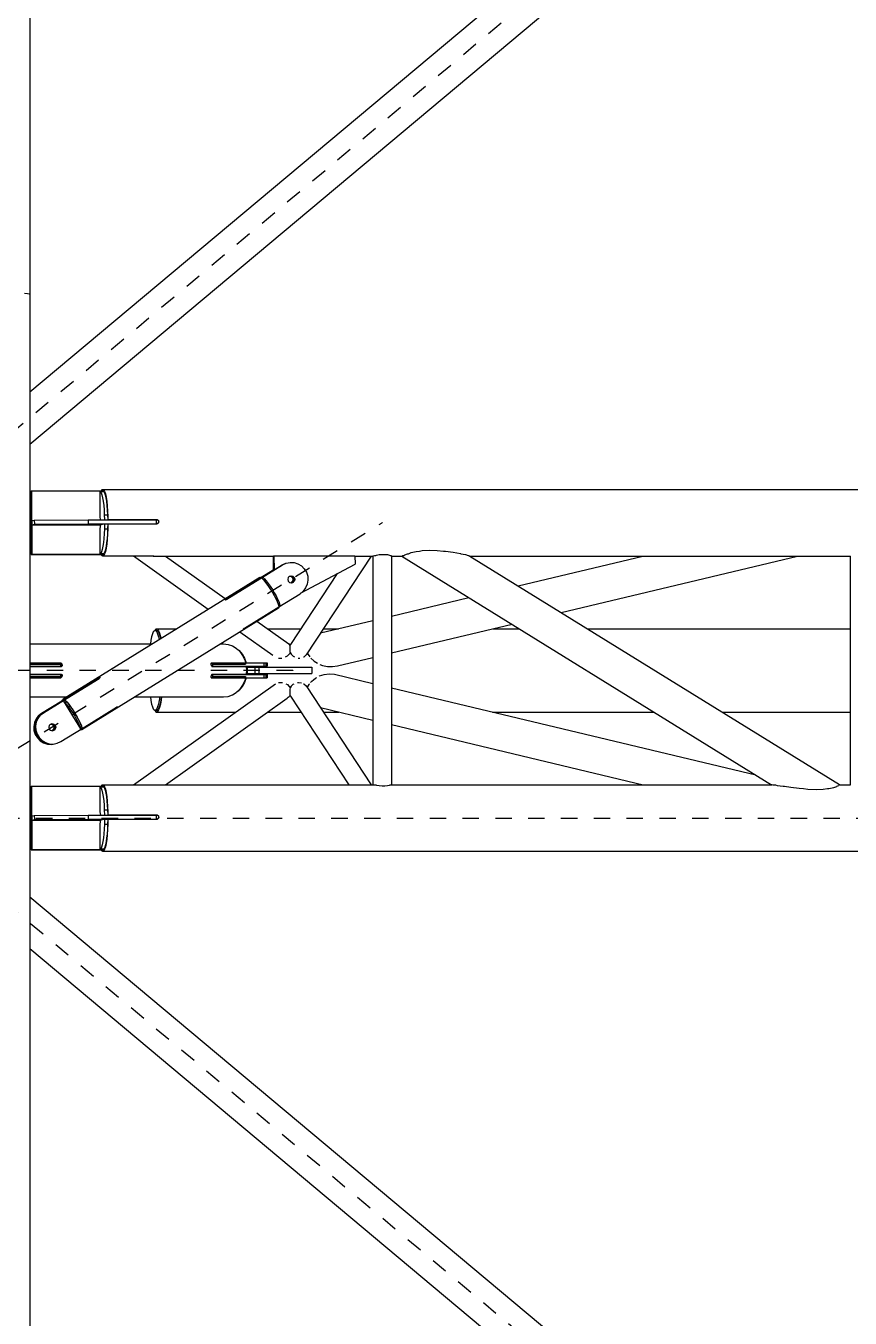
# Model space of a CAD drawing. Header units: millimetres. Extents: x 149919 to 150445, y 136651 to 136866.
# Drawn here: x 150376.85 to 150381.88, y 136771.03 to 136778.9 of the extents above; entities that cross this region are included whole.
import ezdxf

# ---------------------------------------------------------------- set-up
doc = ezdxf.new("R2010")
doc.units = ezdxf.units.MM
doc.header["$LTSCALE"] = 0.25
doc.linetypes.add('CENTER', pattern=[50.8, 31.75, -6.35, 6.35, -6.35])
doc.linetypes.add('XKITLINE00', pattern=[0])

# ---------------------------------------------------------------- blocks, each defined once
blk = doc.blocks.new('çatıı')
at = {"color": 8, "linetype": 'XKITLINE00'}
for p, q in [((23506.2, 14354.32), (23506.2, 12689.51)), ((23506.2, 12629.97), (25130.41, 13989.99)), ((23506.2, 12598.19), (25161.6, 13984.33)), ((23502.91, 12690.18), (23504.73, 12689.96)), ((23504.73, 12689.96), (23505.83, 12689.74)), ((23504.73, 12689.96), (23505.83, 12689.74)), ((23505.83, 12689.74), (23506.2, 12689.51)), ((23505.83, 12689.74), (23506.2, 12689.51)), ((23506.2, 12689.51), (23506.2, 11020.27)), ((23506.95, 12569.53), (23507.34, 12569.6)), ((23506.95, 12569.53), (23507.13, 12530.95)), ((23507.34, 12569.6), (23507.52, 12531.02)), ((23507.34, 12569.6), (23548.83, 12569.6)), ((23548.83, 12569.66), (23550.8, 12569.66)), ((23548.83, 12569.66), (23548.9, 12554.06)), ((23548.83, 12569.66), (23549.31, 12569.31)), ((23549.31, 12569.31), (23551.28, 12569.31)), ((23549.31, 12569.31), (23549.77, 12568.46)), ((23549.77, 12568.46), (23550.21, 12567.16)), ((23550.15, 12570.27), (23549.79, 12569.66)), ((23550.15, 12570.27), (23550.39, 12570.4)), ((23550.21, 12567.16), (23550.62, 12565.41)), ((23550.39, 12570.4), (23550.4, 12569.66)), ((23550.39, 12570.4), (23550.81, 12570.4)), ((23550.62, 12565.41), (23550.97, 12563.29)), ((23550.8, 12569.66), (23551.28, 12569.31)), ((23550.81, 12570.51), (23580.45, 12570.51)), ((23550.81, 12570.51), (23551.25, 12570.27)), ((23550.81, 12570.51), (23550.82, 12569.65)), ((23550.97, 12563.29), (23551.26, 12560.82)), ((23551.25, 12570.27), (23551.78, 12569.35)), ((23551.28, 12569.31), (23551.75, 12568.46)), ((23551.75, 12568.46), (23552.19, 12567.16)), ((23551.78, 12569.35), (23552.28, 12567.85)), ((23552.19, 12567.16), (23552.59, 12565.41)), ((23552.28, 12567.85), (23552.73, 12565.83)), ((23552.59, 12565.41), (23552.94, 12563.29)), ((23552.73, 12565.83), (23553.12, 12563.32)), ((23552.94, 12563.29), (23553.24, 12560.82)), ((23553.12, 12563.32), (23553.44, 12560.42)), ((23580.45, 12570.51), (23580.78, 12570.51)), ((23580.78, 12570.51), (23581.08, 12570.53)), ((23581.08, 12570.53), (23581.33, 12570.54)), ((23581.33, 12570.54), (23581.49, 12570.57)), ((23581.49, 12570.57), (23581.51, 12570.57)), ((23581.51, 12570.57), (24815.89, 12570.57)), ((23551.26, 12560.82), (23551.49, 12558.09)), ((23551.49, 12558.09), (23551.65, 12555.16)), ((23551.65, 12555.16), (23553.63, 12555.16)), ((23551.65, 12555.16), (23551.74, 12552.1)), ((23553.24, 12560.82), (23553.47, 12558.09)), ((23553.44, 12560.42), (23553.68, 12557.22)), ((23553.47, 12558.09), (23553.63, 12555.16)), ((23553.63, 12555.16), (23553.71, 12552.1)), ((23553.68, 12557.22), (23553.82, 12553.8)), ((23507.43, 12551.56), (23508.99, 12551.86)), ((23507.43, 12551.56), (23507.44, 12549.06)), ((23507.44, 12549.06), (23509, 12549.36)), ((23507.44, 12549.06), (23549.3, 12549.06)), ((23508.99, 12551.86), (23541.85, 12552.1)), ((23508.99, 12551.86), (23509, 12549.36)), ((23509, 12549.36), (23541.86, 12549.6)), ((23541.85, 12552.1), (23551.73, 12552.1)), ((23541.85, 12552.1), (23541.86, 12549.6)), ((23541.86, 12549.6), (23551.74, 12549.6)), ((23548.9, 12554.06), (23549.22, 12552.1)), ((23549.31, 12549.14), (23548.93, 12546.56)), ((23549.31, 12549.14), (23551.75, 12549.6)), ((23551.75, 12549.6), (23551.69, 12546.52)), ((23551.73, 12552.1), (23551.74, 12552.1)), ((23551.74, 12552.1), (23553.71, 12552.1)), ((23551.75, 12549.6), (23553.72, 12549.6)), ((23553.72, 12549.6), (23553.67, 12546.52)), ((23553.7, 12552.1), (23553.71, 12552.1)), ((23553.71, 12552.2), (23553.84, 12552.23)), ((23553.71, 12552.19), (23583.29, 12552.19)), ((23553.71, 12552.1), (23583.34, 12552.1)), ((23553.72, 12549.6), (23583.35, 12549.6)), ((23553.72, 12549.5), (23553.86, 12549.53)), ((23553.82, 12553.8), (23553.84, 12552.23)), ((23553.86, 12549.53), (23553.82, 12546.75)), ((23553.84, 12552.23), (23583.47, 12552.23)), ((23553.86, 12549.53), (23583.49, 12549.53)), ((23580.52, 12552.19), (23580.52, 12552.1)), ((23582.96, 12549.53), (23583.35, 12549.6)), ((23583.29, 12552.19), (23583.47, 12552.23)), ((23583.29, 12552.19), (23583.63, 12552.14)), ((23583.34, 12552.1), (23583.35, 12549.6)), ((23583.47, 12552.23), (23583.82, 12552.18)), ((23583.49, 12549.53), (23583.83, 12549.57)), ((23583.63, 12552.14), (23583.82, 12552.18)), ((23583.63, 12552.14), (23583.96, 12552.01)), ((23583.69, 12549.55), (23583.97, 12549.67)), ((23583.82, 12552.18), (23584.14, 12552.05)), ((23583.83, 12549.57), (23584.16, 12549.71)), ((23583.96, 12552.01), (23584.24, 12551.8)), ((23583.97, 12549.67), (23584.25, 12549.89)), ((23584.14, 12552.05), (23584.42, 12551.83)), ((23584.16, 12549.71), (23584.44, 12549.92)), ((23584.24, 12551.8), (23584.45, 12551.52)), ((23584.47, 12550.17), (23584.25, 12549.89)), ((23584.42, 12551.83), (23584.64, 12551.55)), ((23584.65, 12550.2), (23584.44, 12549.92)), ((23584.45, 12551.52), (23584.59, 12551.19)), ((23584.51, 12550.27), (23584.47, 12550.17)), ((23584.6, 12550.49), (23584.51, 12550.27)), ((23584.59, 12551.19), (23584.64, 12550.84)), ((23584.64, 12550.84), (23584.6, 12550.49)), ((23584.64, 12551.55), (23584.77, 12551.23)), ((23584.68, 12550.27), (23584.65, 12550.2)), ((23584.78, 12550.53), (23584.68, 12550.27)), ((23584.77, 12551.23), (23584.82, 12550.88)), ((23584.82, 12550.88), (23584.78, 12550.53)), ((23548.93, 12546.56), (23549.01, 12530.96)), ((23551.36, 12540.71), (23551.09, 12538.14)), ((23551.56, 12543.53), (23551.36, 12540.71)), ((23551.69, 12546.52), (23551.56, 12543.53)), ((23551.69, 12546.52), (23553.67, 12546.52)), ((23553.33, 12540.71), (23553.06, 12538.14)), ((23553.44, 12540.12), (23553.12, 12537.23)), ((23553.54, 12543.53), (23553.33, 12540.71)), ((23553.68, 12543.33), (23553.44, 12540.12)), ((23553.67, 12546.52), (23553.54, 12543.53)), ((23553.82, 12546.75), (23553.68, 12543.33)), ((23549.94, 12532.52), (23549.48, 12531.5)), ((23550.37, 12533.99), (23549.94, 12532.52)), ((23550.75, 12535.88), (23550.37, 12533.99)), ((23551.09, 12538.14), (23550.75, 12535.88)), ((23551.92, 12532.52), (23551.46, 12531.5)), ((23552.28, 12532.69), (23551.78, 12531.2)), ((23552.34, 12533.99), (23551.92, 12532.52)), ((23552.73, 12534.72), (23552.28, 12532.69)), ((23552.73, 12535.88), (23552.34, 12533.99)), ((23553.06, 12538.14), (23552.73, 12535.88)), ((23553.12, 12537.23), (23552.73, 12534.72)), ((23737.11, 12531.39), (23738.78, 12532.09)), ((23738.78, 12532.09), (23741.81, 12532.77)), ((23741.81, 12532.77), (23743.76, 12533)), ((23743.76, 12533), (23745.46, 12533.31)), ((23745.46, 12533.31), (23749.71, 12533.56)), ((23749.71, 12533.56), (23754.53, 12533.41)), ((23754.53, 12533.41), (23758.43, 12533)), ((23758.43, 12533), (23759.6, 12532.91)), ((23759.6, 12532.91), (23764.33, 12532.28)), ((23764.33, 12532.28), (23768.71, 12531.44)), ((23507.13, 12530.95), (23507.52, 12531.02)), ((23507.13, 12530.95), (23551, 12530.95)), ((23507.52, 12531.02), (23549.01, 12531.02)), ((23548.55, 12530.93), (23548.62, 12530.89)), ((23548.62, 12530.95), (23548.62, 12530.89)), ((23548.62, 12530.89), (23550.59, 12530.89)), ((23549.48, 12531.5), (23549.01, 12530.96)), ((23549.01, 12530.96), (23550.98, 12530.96)), ((23549.48, 12531.5), (23551.46, 12531.5)), ((23549.79, 12530.89), (23550.15, 12530.28)), ((23550.15, 12530.28), (23550.58, 12530.04)), ((23550.58, 12530.89), (23550.58, 12530.04)), ((23550.58, 12530.04), (23580.21, 12530.04)), ((23550.59, 12530.95), (23550.59, 12530.89)), ((23551.46, 12531.5), (23550.98, 12530.96)), ((23551, 12530.98), (23551, 12530.15)), ((23551, 12530.15), (23551.25, 12530.28)), ((23551, 12530.15), (23580.63, 12530.15)), ((23551.78, 12531.2), (23551.25, 12530.28)), ((23569.39, 12530.04), (23614.99, 12497.56)), ((23580.21, 12530.15), (23580.21, 12530.04)), ((23580.21, 12530.04), (23580.56, 12530.04)), ((23580.56, 12530.15), (23580.56, 12530.04)), ((23580.56, 12530.04), (23580.91, 12530.02)), ((23580.63, 12530.15), (23580.97, 12530.14)), ((23580.91, 12530.02), (23581.22, 12530.01)), ((23580.97, 12530.14), (23581.27, 12530.13)), ((23581.22, 12530.01), (23581.47, 12529.98)), ((23581.27, 12530.13), (23581.52, 12530.11)), ((23581.47, 12529.98), (23581.51, 12529.97)), ((23581.51, 12529.97), (23581.66, 12530)), ((23581.51, 12529.97), (23654.8, 12529.97)), ((23581.52, 12530.11), (23581.68, 12530.09)), ((23581.66, 12530), (23581.76, 12530.03)), ((23581.68, 12530.09), (23581.77, 12530.06)), ((23581.77, 12530.06), (23581.76, 12530.03)), ((23588.91, 12529.97), (23625.39, 12504)), ((23626.15, 12503.57), (23660.04, 12524.54)), ((23647.41, 12516.62), (23660.28, 12524.58)), ((23654.59, 12529.94), (23655.06, 12530.02)), ((23654.59, 12529.94), (23654.63, 12521.19)), ((23655.06, 12530.02), (23704.45, 12530.02)), ((23655.06, 12530.02), (23655.1, 12521.48)), ((23660.04, 12524.54), (23662.27, 12525.56)), ((23660.04, 12524.54), (23660.28, 12524.58)), ((23660.28, 12524.58), (23662.51, 12525.61)), ((23662.27, 12525.56), (23662.51, 12525.61)), ((23662.51, 12525.61), (23664.91, 12526.07)), ((23664.91, 12526.07), (23667.36, 12525.92)), ((23667.36, 12525.92), (23669.71, 12525.19)), ((23669.71, 12525.19), (23671.82, 12523.92)), ((23671.27, 12507.26), (23704.47, 12525.03)), ((23671.82, 12523.92), (23673.57, 12522.17)), ((23714.4, 12529.97), (23674.66, 12469.76)), ((23704.45, 12530.02), (23704.47, 12525.03)), ((23704.45, 12529.97), (23715.48, 12529.97)), ((23715.28, 12529.97), (23715.28, 12390.57)), ((23715.32, 12529.97), (23715.42, 12529.93)), ((23715.42, 12529.93), (23715.56, 12530.04)), ((23715.56, 12530.04), (23716.37, 12530.24)), ((23716.37, 12530.24), (23717.2, 12530.35)), ((23717.2, 12530.35), (23717.63, 12530.5)), ((23717.63, 12530.5), (23719.22, 12530.82)), ((23719.22, 12530.82), (23720.98, 12530.98)), ((23720.98, 12530.98), (23722.74, 12530.98)), ((23722.74, 12530.98), (23724.33, 12530.82)), ((23724.33, 12530.82), (23725.59, 12530.5)), ((23725.59, 12530.5), (23725.87, 12530.35)), ((23725.87, 12530.35), (23726.4, 12530.24)), ((23726.4, 12530.24), (23726.68, 12530.04)), ((23726.68, 12530.04), (23726.68, 12390.57)), ((23726.68, 12529.97), (23733.29, 12529.97)), ((23733.08, 12529.97), (23733.09, 12529.95)), ((23733.09, 12529.95), (23733.23, 12529.94)), ((23733.09, 12529.95), (23958.4, 12390.58)), ((23733.23, 12529.94), (23733.6, 12530.19)), ((23733.6, 12530.19), (23734.47, 12530.36)), ((23734.47, 12530.36), (23734.77, 12530.64)), ((23734.77, 12530.64), (23736.54, 12531.28)), ((23736.54, 12531.28), (23737.11, 12531.39)), ((23768.71, 12531.44), (23768.9, 12531.39)), ((23768.9, 12531.39), (23771.88, 12530.81)), ((23771.88, 12530.81), (23773.37, 12530.36)), ((23773.37, 12530.36), (23773.93, 12530.27)), ((23773.93, 12530.27), (23774.55, 12529.97)), ((23774.55, 12529.97), (24006.46, 12529.97)), ((23774.55, 12529.97), (23999.86, 12390.6)), ((23803.87, 12511.83), (23879.83, 12529.97)), ((23830.13, 12495.59), (23974.11, 12529.97)), ((24006.27, 12529.96), (24006.27, 12390.57)), ((23526.52, 12442.84), (23646.53, 12517.07)), ((23625.91, 12503.94), (23646.94, 12516.95)), ((23626.28, 12503.6), (23647.3, 12516.6)), ((23626.42, 12503.59), (23647.44, 12516.6)), ((23646.53, 12517.07), (23646.94, 12516.95)), ((23646.94, 12516.95), (23647.16, 12516.57)), ((23646.97, 12516.89), (23647.45, 12517.19)), ((23647.03, 12516.8), (23647.75, 12517.24)), ((23647.12, 12516.64), (23647.96, 12517.16)), ((23647.12, 12516.64), (23647.16, 12516.57)), ((23647.3, 12516.6), (23647.41, 12516.62)), ((23647.3, 12516.6), (23647.36, 12516.55)), ((23647.41, 12516.62), (23647.43, 12516.59)), ((23647.44, 12516.6), (23647.83, 12516.29)), ((23647.45, 12517.19), (23647.58, 12517.25)), ((23647.58, 12517.25), (23647.75, 12517.24)), ((23647.67, 12517.25), (23654.63, 12521.56)), ((23647.74, 12516.37), (23648.47, 12516.82)), ((23647.75, 12517.24), (23647.96, 12517.16)), ((23647.79, 12517.23), (23654.63, 12521.46)), ((23647.83, 12516.29), (23648.83, 12515.24)), ((23647.96, 12517.16), (23648, 12517.1)), ((23648.47, 12516.82), (23649.33, 12515.99)), ((23648.56, 12515.52), (23649.33, 12515.99)), ((23649.33, 12515.99), (23650.38, 12514.79)), ((23663.75, 12516.82), (23663.49, 12515.74)), ((23664.5, 12517.63), (23663.75, 12516.82)), ((23664.5, 12517.63), (23665.55, 12517.94)), ((23664.68, 12517.68), (23665.53, 12517.47)), ((23664.86, 12517.73), (23665.76, 12517.51)), ((23664.94, 12517.76), (23665.89, 12517.5)), ((23693.69, 12519.26), (23665.22, 12476.11)), ((23665.32, 12517.87), (23666.36, 12517.59)), ((23665.37, 12517.88), (23666.39, 12517.63)), ((23665.53, 12517.47), (23666.33, 12516.7)), ((23665.55, 12517.94), (23666.62, 12517.68)), ((23665.76, 12517.51), (23666.56, 12516.75)), ((23665.89, 12517.5), (23666.67, 12516.72)), ((23666.33, 12516.7), (23666.64, 12515.63)), ((23666.36, 12517.59), (23667.14, 12516.81)), ((23666.39, 12517.63), (23667.19, 12516.86)), ((23666.56, 12516.75), (23666.88, 12515.68)), ((23666.62, 12517.68), (23667.42, 12516.91)), ((23666.67, 12516.72), (23666.96, 12515.64)), ((23667.14, 12516.81), (23667.43, 12515.73)), ((23667.19, 12516.86), (23667.5, 12515.8)), ((23667.5, 12515.8), (23667.25, 12514.72)), ((23667.42, 12516.91), (23667.74, 12515.84)), ((23667.74, 12515.84), (23667.48, 12514.76)), ((23673.57, 12522.17), (23674.86, 12520.05)), ((23674.86, 12520.05), (23675.61, 12517.68)), ((23675.61, 12517.68), (23675.77, 12515.21)), ((23648.83, 12515.24), (23650, 12513.81)), ((23650, 12513.81), (23651.28, 12512.08)), ((23650.38, 12514.79), (23651.56, 12513.26)), ((23651.28, 12512.08), (23652.6, 12510.12)), ((23651.56, 12513.26), (23652.81, 12511.49)), ((23652.6, 12510.12), (23653.91, 12508.05)), ((23652.81, 12511.49), (23654.07, 12509.56)), ((23653.91, 12508.05), (23655.13, 12505.97)), ((23654.07, 12509.56), (23655.28, 12507.56)), ((23663.49, 12515.74), (23663.81, 12514.67)), ((23663.81, 12514.67), (23664.6, 12513.9)), ((23664.6, 12513.9), (23665.67, 12513.64)), ((23665.46, 12513.69), (23665.64, 12513.75)), ((23665.51, 12513.68), (23665.87, 12513.79)), ((23665.53, 12513.68), (23665.9, 12513.78)), ((23665.6, 12513.66), (23666.18, 12513.82)), ((23665.63, 12513.65), (23666.49, 12513.91)), ((23666.39, 12514.55), (23665.64, 12513.75)), ((23665.67, 12513.64), (23666.73, 12513.96)), ((23666.62, 12514.6), (23665.87, 12513.79)), ((23666.68, 12514.57), (23665.9, 12513.78)), ((23667.15, 12514.66), (23666.38, 12513.88)), ((23666.64, 12515.63), (23666.39, 12514.55)), ((23667.25, 12514.72), (23666.49, 12513.91)), ((23666.88, 12515.68), (23666.62, 12514.6)), ((23666.96, 12515.64), (23666.68, 12514.57)), ((23667.48, 12514.76), (23666.73, 12513.96)), ((23667.43, 12515.73), (23667.15, 12514.66)), ((23670.95, 12507), (23672.87, 12508.54)), ((23674.36, 12510.5), (23672.87, 12508.54)), ((23675.35, 12512.76), (23674.36, 12510.5)), ((23675.77, 12515.21), (23675.35, 12512.76)), ((23625.37, 12503.5), (23625.36, 12503.47)), ((23625.36, 12503.47), (23625.42, 12503.38)), ((23625.41, 12503.56), (23625.37, 12503.5)), ((23625.41, 12503.56), (23625.53, 12503.67)), ((23625.42, 12503.38), (23625.54, 12503.33)), ((23625.53, 12503.67), (23625.7, 12503.8)), ((23625.54, 12503.33), (23625.72, 12503.33)), ((23625.7, 12503.8), (23625.91, 12503.94)), ((23625.7, 12503.8), (23625.95, 12503.38)), ((23625.72, 12503.33), (23625.94, 12503.38)), ((23625.91, 12503.94), (23626.17, 12503.51)), ((23625.94, 12503.38), (23626.18, 12503.47)), ((23625.98, 12503.39), (23626.17, 12503.51)), ((23626.15, 12503.57), (23626.28, 12503.6)), ((23626.15, 12503.57), (23626.21, 12503.48)), ((23626.18, 12503.47), (23626.42, 12503.59)), ((23626.28, 12503.6), (23626.33, 12503.54)), ((23655.13, 12505.97), (23656.2, 12503.97)), ((23655.28, 12507.56), (23656.39, 12505.6)), ((23656.2, 12503.97), (23657.07, 12502.16)), ((23656.39, 12505.6), (23657.32, 12503.76)), ((23657.07, 12502.16), (23657.7, 12500.62)), ((23657.32, 12503.76), (23658.05, 12502.15)), ((23657.7, 12500.62), (23658.05, 12499.45)), ((23657.78, 12500.37), (23658.53, 12500.84)), ((23658.05, 12502.15), (23658.53, 12500.84)), ((23658.08, 12499.04), (23670.95, 12507)), ((23658.53, 12500.84), (23658.74, 12499.89)), ((23726.68, 12493.4), (23773.94, 12504.68)), ((23537.87, 12424.15), (23657.87, 12498.38)), ((23637.03, 12485.61), (23658.06, 12498.62)), ((23637.06, 12486.06), (23658.08, 12499.07)), ((23657.87, 12498.93), (23658.04, 12499.03)), ((23657.87, 12498.94), (23657.87, 12498.93)), ((23657.87, 12498.93), (23658.06, 12498.62)), ((23658.06, 12498.62), (23657.87, 12498.38)), ((23657.91, 12498.86), (23658.63, 12499.31)), ((23658.01, 12499.03), (23658.08, 12499.04)), ((23658.05, 12499.46), (23658.74, 12499.89)), ((23658.05, 12499.45), (23658.08, 12499.07)), ((23658.07, 12499.06), (23658.08, 12499.04)), ((23658.7, 12499.42), (23658.63, 12499.31)), ((23582.02, 12484.43), (23581.49, 12483.69)), ((23582.02, 12484.43), (23582.56, 12484.67)), ((23582.93, 12485.36), (23582.45, 12484.63)), ((23582.56, 12484.67), (23583.55, 12484.67)), ((23582.56, 12484.67), (23583.1, 12484.43)), ((23582.93, 12485.36), (23583.55, 12485.67)), ((23583.1, 12484.43), (23583.63, 12483.69)), ((23583.55, 12485.67), (23595.77, 12485.67)), ((23583.55, 12485.67), (23584.17, 12485.36)), ((23583.55, 12484.67), (23584.09, 12484.43)), ((23584.09, 12484.43), (23584.62, 12483.69)), ((23584.17, 12485.36), (23584.77, 12484.43)), ((23584.77, 12484.43), (23585.34, 12482.91)), ((23636.39, 12485.45), (23636.36, 12485.34)), ((23636.36, 12485.34), (23636.41, 12485.28)), ((23636.49, 12485.59), (23636.39, 12485.45)), ((23636.41, 12485.28), (23636.43, 12485.28)), ((23636.43, 12485.28), (23636.49, 12485.3)), ((23636.64, 12485.75), (23636.49, 12485.59)), ((23636.49, 12485.3), (23636.63, 12485.38)), ((23636.63, 12485.38), (23636.82, 12485.48)), ((23636.64, 12485.75), (23636.84, 12485.91)), ((23636.65, 12485.76), (23636.82, 12485.48)), ((23636.82, 12485.48), (23637.03, 12485.61)), ((23636.84, 12485.91), (23637.06, 12486.06)), ((23636.85, 12485.92), (23637.03, 12485.61)), ((23644.71, 12490.24), (23664.19, 12476.36)), ((23651.11, 12485.67), (23671.53, 12485.67)), ((23683.44, 12483.07), (23715.28, 12490.68)), ((23685.16, 12485.67), (23694.34, 12485.67)), ((23726.68, 12470.88), (23800.2, 12488.44)), ((23788.62, 12485.67), (23804.67, 12485.67)), ((23846.16, 12485.67), (24006.27, 12485.67)), ((23506.2, 12476.42), (23580.82, 12476.42)), ((23580.08, 12478.71), (23579.72, 12476.42)), ((23580.51, 12480.8), (23580.08, 12478.71)), ((23580.99, 12482.47), (23580.51, 12480.8)), ((23581.49, 12483.69), (23580.99, 12482.47)), ((23583.63, 12483.69), (23584.14, 12482.47)), ((23584.14, 12482.47), (23584.62, 12480.8)), ((23584.62, 12483.69), (23585.13, 12482.47)), ((23584.62, 12480.8), (23584.99, 12479.01)), ((23585.13, 12482.47), (23585.6, 12480.8)), ((23585.34, 12482.91), (23585.87, 12480.82)), ((23585.6, 12480.8), (23585.86, 12479.55)), ((23585.87, 12480.82), (23586.08, 12479.68)), ((23622.38, 12476.42), (23624.37, 12476.42)), ((23624.37, 12476.42), (23627.09, 12476.11)), ((23634.31, 12483.8), (23654.4, 12469.49)), ((23627.09, 12476.11), (23629.7, 12475.2)), ((23629.7, 12475.2), (23632.11, 12473.7)), ((23631.51, 12474.07), (23631.65, 12474)), ((23631.65, 12474), (23631.78, 12473.91)), ((23632.11, 12473.7), (23634.22, 12471.69)), ((23632.38, 12473.44), (23633.83, 12472.33)), ((23633.83, 12472.33), (23635.69, 12470.19)), ((23634.22, 12471.69), (23635.95, 12469.25)), ((23635.69, 12470.19), (23637.15, 12467.67)), ((23635.95, 12469.25), (23637.24, 12466.45)), ((23662.13, 12468.45), (23663.23, 12469.07)), ((23664.05, 12469.96), (23663.23, 12469.07)), ((23664.05, 12469.96), (23664.48, 12470.37)), ((23664.19, 12476.36), (23664.81, 12475.47)), ((23664.93, 12471.28), (23664.48, 12470.37)), ((23664.7, 12473.94), (23664.69, 12473.73)), ((23664.69, 12473.73), (23664.76, 12473.33)), ((23664.76, 12474.85), (23664.72, 12474.15)), ((23664.78, 12475.2), (23664.74, 12475.09)), ((23664.74, 12475.09), (23664.76, 12474.85)), ((23664.76, 12473.33), (23664.8, 12472.36)), ((23664.81, 12472.08), (23664.82, 12471.8)), ((23664.88, 12475.46), (23664.82, 12475.3)), ((23664.82, 12471.8), (23664.94, 12471.27)), ((23665.22, 12476.11), (23664.88, 12475.46)), ((23664.94, 12471.27), (23664.96, 12471.09)), ((23664.96, 12471.09), (23665.53, 12470.09)), ((23665.53, 12470.09), (23665.67, 12469.96)), ((23665.67, 12469.96), (23666.8, 12468.85)), ((23666.8, 12468.85), (23667.55, 12468.45)), ((23673.08, 12468.45), (23673.42, 12468.61)), ((23673.42, 12468.61), (23674.66, 12469.76)), ((23675.4, 12470.9), (23675.93, 12469.98)), ((23675.93, 12469.98), (23677.02, 12468.44)), ((23506.2, 12464.87), (23525.03, 12464.87)), ((23506.2, 12464.77), (23524.54, 12464.77)), ((23506.2, 12463.97), (23524.94, 12463.97)), ((23506.2, 12462.77), (23524.94, 12462.77)), ((23506.2, 12462.67), (23525.47, 12462.67)), ((23524.28, 12464.87), (23524.45, 12464.83)), ((23524.45, 12464.83), (23525.2, 12464.83)), ((23524.45, 12464.83), (23524.53, 12464.77)), ((23524.54, 12464.77), (23524.94, 12463.97)), ((23524.55, 12464.76), (23524.63, 12464.7)), ((23524.63, 12464.7), (23524.81, 12464.5)), ((23524.75, 12462.67), (23524.9, 12462.72)), ((23524.81, 12464.5), (23524.96, 12464.23)), ((23524.9, 12462.72), (23525.04, 12462.85)), ((23524.9, 12462.72), (23525.62, 12462.72)), ((23524.94, 12463.97), (23524.94, 12462.77)), ((23524.96, 12464.23), (23525.09, 12463.93)), ((23525.03, 12464.87), (23525.2, 12464.83)), ((23525.14, 12463.05), (23525.04, 12462.85)), ((23525.09, 12463.93), (23525.17, 12463.62)), ((23525.2, 12463.26), (23525.14, 12463.05)), ((23525.17, 12463.62), (23525.2, 12463.32)), ((23525.2, 12464.83), (23525.38, 12464.7)), ((23525.2, 12463.32), (23525.2, 12463.26)), ((23525.38, 12464.7), (23525.55, 12464.5)), ((23525.47, 12462.67), (23525.62, 12462.72)), ((23525.55, 12464.5), (23525.71, 12464.23)), ((23525.62, 12462.72), (23525.76, 12462.85)), ((23525.71, 12464.23), (23525.83, 12463.93)), ((23525.86, 12463.05), (23525.76, 12462.85)), ((23525.83, 12463.93), (23525.92, 12463.62)), ((23525.93, 12463.32), (23525.86, 12463.05)), ((23525.92, 12463.62), (23525.94, 12463.43)), ((23525.94, 12463.43), (23525.93, 12463.32)), ((23616.63, 12464.5), (23616.62, 12464.23)), ((23616.62, 12464.23), (23616.65, 12463.93)), ((23616.7, 12464.7), (23616.63, 12464.5)), ((23616.65, 12463.93), (23616.73, 12463.62)), ((23616.82, 12464.83), (23616.7, 12464.7)), ((23616.73, 12463.62), (23616.81, 12463.43)), ((23616.77, 12464.77), (23650.92, 12464.77)), ((23616.81, 12463.43), (23616.84, 12463.32)), ((23616.82, 12464.83), (23616.97, 12464.87)), ((23616.84, 12463.32), (23616.95, 12463.05)), ((23616.95, 12463.05), (23617.09, 12462.85)), ((23616.97, 12464.87), (23637.65, 12464.87)), ((23617.09, 12462.85), (23617.24, 12462.72)), ((23617.12, 12464.77), (23617.52, 12463.97)), ((23617.18, 12462.77), (23648.83, 12462.77)), ((23617.24, 12462.72), (23617.41, 12462.67)), ((23617.41, 12462.67), (23638.09, 12462.67)), ((23617.52, 12463.97), (23637.79, 12463.97)), ((23617.52, 12463.97), (23617.52, 12462.77)), ((23636.67, 12467.67), (23637.15, 12467.67)), ((23637.15, 12467.67), (23638.16, 12464.87)), ((23637.24, 12466.45), (23637.65, 12464.87)), ((23637.39, 12464.77), (23637.79, 12463.97)), ((23637.65, 12464.87), (23638.16, 12464.87)), ((23637.79, 12464.77), (23637.79, 12463.97)), ((23638.09, 12462.67), (23638.3, 12460.27)), ((23638.09, 12462.67), (23638.6, 12462.67)), ((23638.19, 12461.48), (23638.72, 12461.48)), ((23638.6, 12462.67), (23638.72, 12461.48)), ((23638.64, 12462.27), (23640.66, 12462.27)), ((23638.72, 12461.48), (23638.76, 12460.27)), ((23640.66, 12462.27), (23678.2, 12462.27)), ((23643.36, 12462.27), (23643.36, 12458.27)), ((23645.77, 12462.27), (23645.77, 12458.27)), ((23648.83, 12464.77), (23648.83, 12462.77)), ((23648.83, 12462.77), (23650.92, 12462.77)), ((23650.09, 12464.77), (23650.09, 12462.77)), ((23650.92, 12464.77), (23650.92, 12462.77)), ((23657.76, 12467.8), (23659.71, 12467.71)), ((23659.71, 12467.71), (23659.93, 12467.76)), ((23669.73, 12467.76), (23670.12, 12467.69)), ((23670.12, 12467.69), (23670.76, 12467.76)), ((23677.54, 12467.76), (23679.34, 12466.16)), ((23678.2, 12462.27), (23678.2, 12458.27)), ((23679.34, 12466.16), (23679.52, 12465.96)), ((23679.52, 12465.96), (23681.55, 12464.59)), ((23683.1, 12463.88), (23684.6, 12463.26)), ((23684.6, 12463.26), (23687.62, 12462.65)), ((23687.62, 12462.65), (23690.76, 12462.58)), ((23690.76, 12462.58), (23693.86, 12463.04)), ((23693.86, 12463.04), (23715.28, 12468.16)), ((23506.2, 12457.87), (23525.47, 12457.87)), ((23506.2, 12457.77), (23524.94, 12457.77)), ((23506.2, 12456.58), (23524.94, 12456.58)), ((23506.2, 12455.77), (23524.54, 12455.77)), ((23506.2, 12455.67), (23525.03, 12455.67)), ((23514.3, 12434.38), (23548.2, 12455.35)), ((23524.28, 12455.67), (23524.45, 12455.72)), ((23524.45, 12455.72), (23524.53, 12455.77)), ((23524.45, 12455.72), (23525.2, 12455.72)), ((23524.94, 12456.58), (23524.54, 12455.77)), ((23524.55, 12455.79), (23524.63, 12455.85)), ((23524.81, 12456.05), (23524.63, 12455.85)), ((23524.75, 12457.87), (23524.9, 12457.83)), ((23524.96, 12456.32), (23524.81, 12456.05)), ((23524.9, 12457.83), (23525.62, 12457.83)), ((23524.9, 12457.83), (23525.04, 12457.7)), ((23524.94, 12457.77), (23524.94, 12456.58)), ((23525.09, 12456.62), (23524.96, 12456.32)), ((23525.03, 12455.67), (23525.2, 12455.72)), ((23525.04, 12457.7), (23525.14, 12457.5)), ((23525.17, 12456.93), (23525.09, 12456.62)), ((23525.14, 12457.5), (23525.2, 12457.29)), ((23525.2, 12457.23), (23525.17, 12456.93)), ((23525.2, 12457.29), (23525.2, 12457.23)), ((23525.2, 12455.72), (23525.38, 12455.85)), ((23525.55, 12456.05), (23525.38, 12455.85)), ((23525.47, 12457.87), (23525.62, 12457.83)), ((23525.71, 12456.32), (23525.55, 12456.05)), ((23525.62, 12457.83), (23525.76, 12457.7)), ((23525.83, 12456.62), (23525.71, 12456.32)), ((23525.76, 12457.7), (23525.86, 12457.5)), ((23525.92, 12456.93), (23525.83, 12456.62)), ((23525.86, 12457.5), (23525.93, 12457.23)), ((23525.94, 12457.12), (23525.92, 12456.93)), ((23525.93, 12457.23), (23525.94, 12457.12)), ((23526.93, 12442.71), (23547.95, 12455.72)), ((23527.3, 12442.37), (23548.32, 12455.37)), ((23527.44, 12442.36), (23548.46, 12455.37)), ((23547.95, 12455.72), (23548.18, 12455.85)), ((23547.95, 12455.72), (23548.18, 12455.34)), ((23548.18, 12455.85), (23548.41, 12455.97)), ((23548.18, 12455.85), (23548.44, 12455.43)), ((23548.2, 12455.35), (23548.32, 12455.37)), ((23548.32, 12455.37), (23548.38, 12455.32)), ((23548.33, 12455.36), (23548.44, 12455.43)), ((23548.41, 12455.97), (23548.61, 12456.05)), ((23548.44, 12455.43), (23548.67, 12455.54)), ((23548.46, 12455.37), (23548.67, 12455.52)), ((23548.61, 12456.05), (23548.73, 12456.09)), ((23548.67, 12455.52), (23548.83, 12455.67)), ((23548.67, 12455.54), (23548.71, 12455.56)), ((23548.73, 12456.09), (23548.77, 12456.09)), ((23548.77, 12456.09), (23548.89, 12456.04)), ((23548.92, 12455.82), (23548.83, 12455.67)), ((23548.89, 12456.04), (23548.94, 12455.95)), ((23548.94, 12455.95), (23548.92, 12455.82)), ((23616.65, 12456.62), (23616.62, 12456.32)), ((23616.62, 12456.32), (23616.63, 12456.05)), ((23616.63, 12456.05), (23616.7, 12455.85)), ((23616.73, 12456.93), (23616.65, 12456.62)), ((23616.7, 12455.85), (23616.82, 12455.72)), ((23616.81, 12457.12), (23616.73, 12456.93)), ((23616.77, 12455.77), (23637.39, 12455.77)), ((23616.84, 12457.23), (23616.81, 12457.12)), ((23616.82, 12455.72), (23616.97, 12455.67)), ((23616.95, 12457.5), (23616.84, 12457.23)), ((23617.09, 12457.7), (23616.95, 12457.5)), ((23616.97, 12455.67), (23637.65, 12455.67)), ((23617.09, 12457.7), (23617.24, 12457.83)), ((23617.52, 12456.58), (23617.12, 12455.77)), ((23617.18, 12457.77), (23650.92, 12457.77)), ((23617.24, 12457.83), (23617.41, 12457.87)), ((23617.41, 12457.87), (23638.09, 12457.87)), ((23617.52, 12457.77), (23617.52, 12456.58)), ((23617.52, 12456.58), (23637.79, 12456.58)), ((23637.15, 12452.88), (23635.69, 12450.36)), ((23637.24, 12454.09), (23635.95, 12451.3)), ((23636.67, 12452.88), (23637.15, 12452.88)), ((23638.16, 12455.67), (23637.15, 12452.88)), ((23637.65, 12455.67), (23637.24, 12454.09)), ((23637.79, 12456.58), (23637.39, 12455.77)), ((23637.39, 12455.77), (23650.09, 12455.77)), ((23637.65, 12455.67), (23638.16, 12455.67)), ((23637.79, 12456.58), (23637.79, 12455.77)), ((23638.3, 12460.27), (23638.09, 12457.87)), ((23638.09, 12457.87), (23638.6, 12457.87)), ((23638.19, 12459.07), (23638.72, 12459.07)), ((23638.72, 12459.07), (23638.6, 12457.87)), ((23638.64, 12458.27), (23678.2, 12458.27)), ((23638.76, 12460.27), (23638.72, 12459.07)), ((23648.83, 12457.77), (23648.83, 12455.77)), ((23650.09, 12457.77), (23650.09, 12455.77)), ((23650.09, 12455.77), (23650.92, 12455.77)), ((23650.92, 12457.77), (23650.92, 12455.77)), ((23657.74, 12452.8), (23659.69, 12452.93)), ((23659.69, 12452.93), (23660.29, 12452.8)), ((23669.31, 12452.8), (23670.07, 12452.94)), ((23670.07, 12452.94), (23671.8, 12452.74)), ((23678.14, 12453.73), (23677.31, 12452.8)), ((23678.14, 12453.73), (23679.15, 12454.48)), ((23679.15, 12454.48), (23680.31, 12455.48)), ((23680.31, 12455.48), (23681.22, 12455.98)), ((23682.53, 12456.69), (23682.83, 12456.85)), ((23682.83, 12456.85), (23685.7, 12457.73)), ((23685.7, 12457.73), (23688.77, 12458.09)), ((23688.77, 12458.09), (23691.89, 12457.91)), ((23691.89, 12457.91), (23715.28, 12452.32)), ((23569.39, 12390.51), (23655.93, 12452.15)), ((23627.09, 12444.43), (23629.7, 12445.35)), ((23629.7, 12445.35), (23632.11, 12446.85)), ((23631.51, 12446.48), (23631.65, 12446.54)), ((23631.65, 12446.54), (23631.78, 12446.64)), ((23632.11, 12446.85), (23634.22, 12448.85)), ((23632.38, 12447.1), (23633.83, 12448.22)), ((23635.69, 12450.36), (23633.83, 12448.22)), ((23635.95, 12451.3), (23634.22, 12448.85)), ((23662.33, 12452.12), (23663.23, 12451.63)), ((23663.23, 12451.63), (23664.15, 12450.67)), ((23664.15, 12450.67), (23664.5, 12450.34)), ((23664.85, 12445.09), (23664.35, 12444.33)), ((23664.5, 12450.34), (23664.96, 12449.49)), ((23664.77, 12447.43), (23664.68, 12446.83)), ((23664.68, 12446.83), (23664.69, 12446.72)), ((23664.71, 12446.51), (23664.76, 12445.85)), ((23664.76, 12445.85), (23664.73, 12445.47)), ((23664.73, 12445.47), (23664.75, 12445.42)), ((23664.8, 12448.33), (23664.77, 12447.43)), ((23664.8, 12445.3), (23664.92, 12444.99)), ((23664.97, 12449.55), (23664.81, 12448.76)), ((23664.81, 12448.76), (23664.81, 12448.62)), ((23664.92, 12444.99), (23665.17, 12444.5)), ((23664.98, 12449.67), (23664.97, 12449.55)), ((23665.48, 12450.54), (23664.98, 12449.67)), ((23665.48, 12450.54), (23665.63, 12450.67)), ((23665.63, 12450.67), (23666.74, 12451.78)), ((23666.74, 12451.78), (23667.38, 12452.12)), ((23673.16, 12452.12), (23673.37, 12452.03)), ((23673.37, 12452.03), (23674.6, 12450.87)), ((23674.6, 12450.87), (23714.4, 12390.57)), ((23675.79, 12450.68), (23675.24, 12449.9)), ((23676.34, 12451.7), (23675.79, 12450.68)), ((23676.71, 12452.12), (23676.34, 12451.7)), ((23726.68, 12449.6), (23948.72, 12396.57)), ((23506.2, 12444.12), (23528.6, 12444.12)), ((23513.45, 12434.22), (23525.67, 12441.79)), ((23513.68, 12434.27), (23525.71, 12441.7)), ((23514.54, 12434.43), (23527.41, 12442.39)), ((23525.76, 12441.91), (23525.68, 12441.77)), ((23525.68, 12441.77), (23525.84, 12441.52)), ((23525.76, 12441.91), (23526.6, 12442.43)), ((23525.76, 12441.91), (23525.89, 12441.98)), ((23525.89, 12441.98), (23526.06, 12441.97)), ((23526.06, 12441.97), (23526.9, 12442.49)), ((23526.06, 12441.97), (23526.27, 12441.89)), ((23526.27, 12441.89), (23527.12, 12442.41)), ((23526.27, 12441.89), (23526.31, 12441.82)), ((23526.52, 12442.84), (23526.34, 12442.6)), ((23526.34, 12442.6), (23526.48, 12442.36)), ((23526.52, 12442.84), (23526.93, 12442.71)), ((23526.6, 12442.43), (23526.73, 12442.5)), ((23526.73, 12442.5), (23526.9, 12442.49)), ((23526.78, 12441.54), (23527.62, 12442.06)), ((23526.78, 12441.54), (23527.64, 12440.72)), ((23526.78, 12441.54), (23537.05, 12424.62)), ((23526.9, 12442.49), (23527.12, 12442.41)), ((23526.93, 12442.71), (23527.16, 12442.34)), ((23527.12, 12442.41), (23527.16, 12442.34)), ((23527.3, 12442.37), (23527.41, 12442.39)), ((23527.41, 12442.39), (23527.61, 12442.06)), ((23527.44, 12442.36), (23527.83, 12442.06)), ((23527.44, 12442.36), (23527.62, 12442.06)), ((23527.62, 12442.06), (23528.48, 12441.24)), ((23527.64, 12440.72), (23528.48, 12441.24)), ((23527.64, 12440.72), (23528.69, 12439.52)), ((23527.83, 12442.06), (23528.83, 12441)), ((23528.48, 12441.24), (23529.53, 12440.04)), ((23528.69, 12439.52), (23529.87, 12437.99)), ((23528.83, 12441), (23529.99, 12439.58)), ((23529.53, 12440.04), (23530.71, 12438.51)), ((23529.87, 12437.99), (23531.12, 12436.22)), ((23529.99, 12439.58), (23531.27, 12437.84)), ((23530.71, 12438.51), (23531.96, 12436.74)), ((23531.27, 12437.84), (23532.6, 12435.89)), ((23538.05, 12424.39), (23559.08, 12437.39)), ((23538.08, 12424.84), (23559.1, 12437.84)), ((23558.89, 12437.71), (23559.08, 12437.39)), ((23559.08, 12437.39), (23559.3, 12437.53)), ((23559.1, 12437.84), (23559.32, 12437.97)), ((23559.11, 12437.85), (23559.3, 12437.53)), ((23559.3, 12437.53), (23559.51, 12437.67)), ((23559.32, 12437.97), (23559.53, 12438.05)), ((23559.51, 12437.67), (23559.69, 12437.79)), ((23559.53, 12438.05), (23559.69, 12438.08)), ((23559.69, 12438.08), (23559.8, 12438.07)), ((23559.69, 12437.79), (23559.79, 12437.87)), ((23559.81, 12437.9), (23559.79, 12437.87)), ((23559.8, 12438.07), (23559.84, 12438.01)), ((23559.84, 12438.01), (23559.81, 12437.9)), ((23570.16, 12444.12), (23624.37, 12444.12)), ((23579.72, 12444.12), (23580.08, 12441.83)), ((23580.08, 12441.83), (23580.51, 12439.75)), ((23580.51, 12439.75), (23580.99, 12438.08)), ((23580.99, 12438.08), (23581.49, 12436.86)), ((23584.14, 12438.08), (23583.63, 12436.86)), ((23584.62, 12439.75), (23584.14, 12438.08)), ((23585.05, 12441.83), (23584.62, 12439.75)), ((23585.13, 12438.08), (23584.62, 12436.86)), ((23585.34, 12437.64), (23584.77, 12436.12)), ((23585.41, 12444.12), (23585.05, 12441.83)), ((23585.6, 12439.75), (23585.13, 12438.08)), ((23585.87, 12439.73), (23585.34, 12437.64)), ((23586.04, 12441.83), (23585.6, 12439.75)), ((23586.35, 12442.31), (23585.87, 12439.73)), ((23586.39, 12444.12), (23586.04, 12441.83)), ((23586.59, 12444.12), (23586.35, 12442.31)), ((23588.94, 12390.57), (23663.02, 12443.34)), ((23624.37, 12444.12), (23627.09, 12444.43)), ((23662.93, 12443.31), (23663.02, 12443.34)), ((23663.02, 12443.34), (23663.71, 12443.86)), ((23663.71, 12443.86), (23664.35, 12444.33)), ((23665.17, 12444.5), (23700.77, 12390.57)), ((23683.39, 12437.56), (23715.28, 12429.94)), ((23510.03, 12430.72), (23509.04, 12428.46)), ((23510.27, 12430.77), (23509.28, 12428.5)), ((23510.89, 12430.89), (23509.9, 12428.62)), ((23511.53, 12432.68), (23510.03, 12430.72)), ((23511.12, 12430.93), (23510.14, 12428.67)), ((23511.76, 12432.73), (23510.27, 12430.77)), ((23512.39, 12432.85), (23510.89, 12430.89)), ((23512.62, 12432.89), (23511.12, 12430.93)), ((23511.53, 12432.68), (23513.45, 12434.22)), ((23511.53, 12432.68), (23511.76, 12432.73)), ((23511.76, 12432.73), (23513.68, 12434.27)), ((23512.39, 12432.85), (23514.3, 12434.38)), ((23512.39, 12432.85), (23512.62, 12432.89)), ((23512.62, 12432.89), (23514.54, 12434.43)), ((23513.45, 12434.22), (23513.68, 12434.27)), ((23514.3, 12434.38), (23514.54, 12434.43)), ((23531.12, 12436.22), (23532.38, 12434.28)), ((23531.96, 12436.74), (23533.22, 12434.8)), ((23532.38, 12434.28), (23533.6, 12432.29)), ((23532.6, 12435.89), (23533.9, 12433.82)), ((23533.22, 12434.8), (23534.44, 12432.81)), ((23533.6, 12432.29), (23534.7, 12430.32)), ((23533.9, 12433.82), (23535.12, 12431.73)), ((23534.44, 12432.81), (23535.54, 12430.84)), ((23534.7, 12430.32), (23535.64, 12428.49)), ((23535.12, 12431.73), (23536.2, 12429.73)), ((23535.54, 12430.84), (23536.48, 12429.01)), ((23536.2, 12429.73), (23537.07, 12427.92)), ((23581.49, 12436.86), (23582.02, 12436.12)), ((23582.02, 12436.12), (23582.56, 12435.87)), ((23582.45, 12435.92), (23582.93, 12435.19)), ((23582.56, 12435.87), (23583.1, 12436.12)), ((23582.56, 12435.87), (23583.55, 12435.87)), ((23582.93, 12435.19), (23583.55, 12434.87)), ((23583.63, 12436.86), (23583.1, 12436.12)), ((23583.55, 12435.87), (23584.09, 12436.12)), ((23583.55, 12434.87), (23584.17, 12435.19)), ((23583.55, 12434.87), (23631.67, 12434.87)), ((23584.62, 12436.86), (23584.09, 12436.12)), ((23584.77, 12436.12), (23584.17, 12435.19)), ((23651.08, 12434.87), (23671.53, 12434.87)), ((23685.16, 12434.87), (23694.64, 12434.87)), ((23788.33, 12434.87), (23886.79, 12434.87)), ((23928.28, 12434.87), (24006.27, 12434.87)), ((23509.04, 12428.46), (23508.62, 12426.01)), ((23508.62, 12426.01), (23508.79, 12423.54)), ((23508.79, 12423.54), (23509.54, 12421.17)), ((23509.28, 12428.5), (23508.86, 12426.06)), ((23508.86, 12426.06), (23509.02, 12423.58)), ((23509.02, 12423.58), (23509.77, 12421.21)), ((23509.9, 12428.62), (23509.48, 12426.18)), ((23509.48, 12426.18), (23509.65, 12423.7)), ((23509.65, 12423.7), (23510.4, 12421.33)), ((23510.14, 12428.67), (23509.71, 12426.22)), ((23509.71, 12426.22), (23509.88, 12423.75)), ((23509.88, 12423.75), (23510.63, 12421.38)), ((23510.4, 12421.33), (23511.68, 12419.21)), ((23510.63, 12421.38), (23511.92, 12419.26)), ((23518.01, 12426.67), (23517.75, 12425.59)), ((23517.75, 12425.59), (23518.07, 12424.52)), ((23518.76, 12427.47), (23518.01, 12426.67)), ((23518.07, 12424.52), (23518.86, 12423.75)), ((23518.76, 12427.47), (23519.81, 12427.79)), ((23518.86, 12423.75), (23519.93, 12423.49)), ((23518.94, 12427.53), (23519.79, 12427.32)), ((23519.12, 12427.58), (23520.02, 12427.36)), ((23519.63, 12427.73), (23520.65, 12427.48)), ((23519.72, 12423.54), (23519.9, 12423.59)), ((23519.77, 12423.53), (23520.13, 12423.64)), ((23519.79, 12427.32), (23520.59, 12426.55)), ((23519.81, 12427.79), (23520.88, 12427.52)), ((23519.89, 12423.5), (23520.75, 12423.76)), ((23520.65, 12424.4), (23519.9, 12423.59)), ((23519.93, 12423.49), (23520.99, 12423.8)), ((23520.02, 12427.36), (23520.82, 12426.59)), ((23520.88, 12424.44), (23520.13, 12423.64)), ((23520.59, 12426.55), (23520.9, 12425.48)), ((23520.65, 12427.48), (23521.45, 12426.71)), ((23520.9, 12425.48), (23520.65, 12424.4)), ((23521.51, 12424.56), (23520.75, 12423.76)), ((23520.82, 12426.59), (23521.14, 12425.53)), ((23520.88, 12427.52), (23521.68, 12426.76)), ((23521.14, 12425.53), (23520.88, 12424.44)), ((23521.74, 12424.61), (23520.99, 12423.8)), ((23521.45, 12426.71), (23521.76, 12425.64)), ((23521.76, 12425.64), (23521.51, 12424.56)), ((23521.68, 12426.76), (23522, 12425.69)), ((23522, 12425.69), (23521.74, 12424.61)), ((23525.21, 12416.85), (23538.08, 12424.81)), ((23535.64, 12428.49), (23536.36, 12426.88)), ((23536.36, 12426.88), (23536.84, 12425.57)), ((23536.48, 12429.01), (23537.2, 12427.4)), ((23536.73, 12423.97), (23536.82, 12423.97)), ((23536.82, 12423.97), (23536.95, 12424.03)), ((23536.84, 12425.57), (23537.68, 12426.09)), ((23536.84, 12425.57), (23537.05, 12424.62)), ((23536.95, 12424.03), (23537.79, 12424.55)), ((23537.01, 12424.15), (23536.95, 12424.03)), ((23537.05, 12424.62), (23537.89, 12425.14)), ((23537.07, 12427.92), (23537.7, 12426.39)), ((23537.2, 12427.4), (23537.68, 12426.09)), ((23537.43, 12424.33), (23537.46, 12424.27)), ((23537.46, 12424.27), (23537.87, 12424.15)), ((23537.68, 12426.09), (23537.89, 12425.14)), ((23537.7, 12426.39), (23538.05, 12425.21)), ((23537.85, 12424.67), (23537.79, 12424.55)), ((23537.87, 12424.68), (23538.05, 12424.39)), ((23538.05, 12424.39), (23537.87, 12424.15)), ((23537.88, 12425.13), (23538.08, 12424.81)), ((23537.89, 12425.14), (23538.08, 12424.84)), ((23538.05, 12425.21), (23538.08, 12424.84)), ((23538.06, 12424.84), (23538.07, 12424.85)), ((23726.68, 12427.22), (23880.12, 12390.57)), ((23509.54, 12421.17), (23510.83, 12419.05)), ((23509.77, 12421.21), (23511.06, 12419.1)), ((23510.83, 12419.05), (23512.57, 12417.3)), ((23511.06, 12419.1), (23512.81, 12417.35)), ((23511.68, 12419.21), (23513.43, 12417.47)), ((23511.92, 12419.26), (23513.67, 12417.51)), ((23512.57, 12417.3), (23514.68, 12416.03)), ((23512.81, 12417.35), (23514.92, 12416.07)), ((23513.43, 12417.47), (23515.54, 12416.19)), ((23513.67, 12417.51), (23515.78, 12416.23)), ((23514.68, 12416.03), (23517.03, 12415.3)), ((23514.92, 12416.07), (23517.27, 12415.34)), ((23515.54, 12416.19), (23517.89, 12415.46)), ((23515.78, 12416.23), (23518.12, 12415.5)), ((23517.03, 12415.3), (23519.48, 12415.16)), ((23517.27, 12415.34), (23519.71, 12415.2)), ((23517.89, 12415.46), (23520.34, 12415.32)), ((23518.12, 12415.5), (23520.57, 12415.36)), ((23519.71, 12415.2), (23520.34, 12415.32)), ((23520.57, 12415.36), (23522.98, 12415.82)), ((23522.98, 12415.82), (23525.21, 12416.85)), ((23550.17, 12390.27), (23549.82, 12389.66)), ((23550.17, 12390.27), (23550.41, 12390.4)), ((23550.41, 12390.4), (23550.42, 12389.66)), ((23550.41, 12390.4), (23550.83, 12390.4)), ((23550.83, 12390.51), (23580.47, 12390.51)), ((23550.83, 12390.51), (23551.26, 12390.27)), ((23550.83, 12390.51), (23550.84, 12389.65)), ((23551.26, 12390.27), (23551.79, 12389.35)), ((23580.47, 12390.51), (23580.81, 12390.51)), ((23580.81, 12390.51), (23581.11, 12390.53)), ((23581.11, 12390.53), (23581.35, 12390.54)), ((23581.35, 12390.54), (23581.52, 12390.57)), ((23581.52, 12390.57), (23581.54, 12390.57)), ((23581.54, 12390.57), (23715.52, 12390.57)), ((23715.37, 12390.57), (23715.42, 12390.61)), ((23715.42, 12390.61), (23715.56, 12390.56)), ((23715.56, 12390.56), (23716.37, 12390.47)), ((23716.37, 12390.47), (23717.19, 12390.42)), ((23717.19, 12390.42), (23717.63, 12390.3)), ((23717.63, 12390.3), (23719.22, 12390.05)), ((23719.22, 12390.05), (23720.98, 12389.92)), ((23720.98, 12389.92), (23722.74, 12389.92)), ((23722.74, 12389.92), (23724.33, 12390.05)), ((23724.33, 12390.05), (23725.59, 12390.3)), ((23725.59, 12390.3), (23725.87, 12390.42)), ((23725.87, 12390.42), (23726.4, 12390.47)), ((23726.4, 12390.47), (23726.68, 12390.57)), ((23726.68, 12390.57), (23958.78, 12390.57)), ((23958.4, 12390.58), (23958.45, 12390.61)), ((23958.45, 12390.61), (23959.44, 12390.49)), ((23959.44, 12390.49), (23960.68, 12390.42)), ((23960.68, 12390.42), (23961.82, 12390.19)), ((23961.82, 12390.19), (23965.43, 12389.69)), ((23998.1, 12389.61), (23999.4, 12390.07)), ((23999.6, 12390.42), (23999.4, 12390.07)), ((23999.6, 12390.42), (23999.94, 12390.46)), ((23999.86, 12390.6), (23999.94, 12390.46)), ((23999.88, 12390.57), (24006.51, 12390.57)), ((23506.97, 12389.53), (23507.35, 12389.6)), ((23506.97, 12389.53), (23507.14, 12350.95)), ((23507.35, 12389.6), (23507.53, 12351.02)), ((23507.35, 12389.6), (23548.84, 12389.6)), ((23548.84, 12389.66), (23550.82, 12389.66)), ((23548.84, 12389.66), (23548.92, 12374.06)), ((23548.84, 12389.66), (23549.32, 12389.31)), ((23549.32, 12389.31), (23551.3, 12389.31)), ((23549.32, 12389.31), (23549.79, 12388.46)), ((23549.79, 12388.46), (23550.22, 12387.16)), ((23550.22, 12387.16), (23550.62, 12385.41)), ((23550.62, 12385.41), (23550.97, 12383.29)), ((23550.82, 12389.66), (23551.3, 12389.31)), ((23550.97, 12383.29), (23551.27, 12380.82)), ((23551.3, 12389.31), (23551.76, 12388.46)), ((23551.76, 12388.46), (23552.2, 12387.16)), ((23551.79, 12389.35), (23552.29, 12387.85)), ((23552.2, 12387.16), (23552.6, 12385.41)), ((23552.29, 12387.85), (23552.74, 12385.83)), ((23552.6, 12385.41), (23552.95, 12383.29)), ((23552.74, 12385.83), (23553.13, 12383.32)), ((23552.95, 12383.29), (23553.24, 12380.82)), ((23553.13, 12383.32), (23553.44, 12380.42)), ((23965.43, 12389.69), (23966.29, 12389.61)), ((23966.29, 12389.61), (23970.12, 12388.99)), ((23970.12, 12388.99), (23975.21, 12388.4)), ((23975.21, 12388.4), (23977.79, 12388.21)), ((23977.79, 12388.21), (23980.49, 12387.92)), ((23980.49, 12387.92), (23985.52, 12387.69)), ((23985.52, 12387.69), (23989.86, 12387.83)), ((23989.86, 12387.83), (23992.45, 12388.21)), ((23992.45, 12388.21), (23993.38, 12388.29)), ((23993.38, 12388.29), (23996.24, 12388.83)), ((23996.24, 12388.83), (23998.07, 12389.57)), ((23998.1, 12389.61), (23998.07, 12389.57)), ((23548.92, 12374.06), (23549.24, 12372.1)), ((23551.27, 12380.82), (23551.49, 12378.09)), ((23551.49, 12378.09), (23551.65, 12375.16)), ((23551.65, 12375.16), (23553.63, 12375.16)), ((23551.65, 12375.16), (23551.74, 12372.1)), ((23553.24, 12380.82), (23553.47, 12378.09)), ((23553.44, 12380.42), (23553.68, 12377.22)), ((23553.47, 12378.09), (23553.63, 12375.16)), ((23553.63, 12375.16), (23553.71, 12372.1)), ((23553.68, 12377.22), (23553.82, 12373.8)), ((23507.44, 12371.56), (23508.99, 12371.86)), ((23507.44, 12371.56), (23507.45, 12369.06)), ((23507.45, 12369.06), (23509, 12369.36)), ((23507.45, 12369.06), (23549.32, 12369.06)), ((23508.99, 12371.86), (23541.85, 12372.1)), ((23508.99, 12371.86), (23509, 12369.36)), ((23509, 12369.36), (23541.86, 12369.6)), ((23541.85, 12372.1), (23551.73, 12372.1)), ((23541.85, 12372.1), (23541.86, 12369.6)), ((23541.86, 12369.6), (23551.74, 12369.6)), ((23549.33, 12369.14), (23548.95, 12366.56)), ((23548.95, 12366.56), (23549.02, 12350.96)), ((23549.33, 12369.14), (23551.75, 12369.6)), ((23551.69, 12366.52), (23551.56, 12363.53)), ((23551.75, 12369.6), (23551.69, 12366.52)), ((23551.69, 12366.52), (23553.67, 12366.52)), ((23551.73, 12372.1), (23551.74, 12372.1)), ((23551.74, 12372.1), (23553.71, 12372.1)), ((23551.75, 12369.6), (23553.72, 12369.6)), ((23553.67, 12366.52), (23553.54, 12363.53)), ((23553.72, 12369.6), (23553.67, 12366.52)), ((23553.82, 12366.75), (23553.68, 12363.33)), ((23553.7, 12372.1), (23553.71, 12372.1)), ((23553.71, 12372.2), (23553.84, 12372.23)), ((23553.71, 12372.19), (23583.29, 12372.19)), ((23553.71, 12372.1), (23583.34, 12372.1)), ((23553.72, 12369.6), (23583.35, 12369.6)), ((23553.72, 12369.5), (23553.86, 12369.53)), ((23553.82, 12373.8), (23553.84, 12372.23)), ((23553.86, 12369.53), (23553.82, 12366.75)), ((23553.84, 12372.23), (23583.48, 12372.23)), ((23553.86, 12369.53), (23583.49, 12369.53)), ((23580.54, 12372.19), (23580.54, 12372.1)), ((23582.97, 12369.53), (23583.35, 12369.6)), ((23583.29, 12372.19), (23583.48, 12372.23)), ((23583.29, 12372.19), (23583.64, 12372.14)), ((23583.34, 12372.1), (23583.35, 12369.6)), ((23583.48, 12372.23), (23583.82, 12372.18)), ((23583.49, 12369.53), (23583.84, 12369.57)), ((23583.64, 12372.14), (23583.82, 12372.18)), ((23583.64, 12372.14), (23583.96, 12372.01)), ((23583.69, 12369.55), (23583.98, 12369.67)), ((23583.82, 12372.18), (23584.14, 12372.05)), ((23583.84, 12369.57), (23584.16, 12369.71)), ((23583.96, 12372.01), (23584.24, 12371.8)), ((23583.98, 12369.67), (23584.26, 12369.89)), ((23584.14, 12372.05), (23584.42, 12371.83)), ((23584.16, 12369.71), (23584.44, 12369.92)), ((23584.24, 12371.8), (23584.46, 12371.52)), ((23584.47, 12370.17), (23584.26, 12369.89)), ((23584.42, 12371.83), (23584.64, 12371.55)), ((23584.66, 12370.2), (23584.44, 12369.92)), ((23584.46, 12371.52), (23584.59, 12371.19)), ((23584.52, 12370.27), (23584.47, 12370.17)), ((23584.6, 12370.49), (23584.52, 12370.27)), ((23584.59, 12371.19), (23584.64, 12370.84)), ((23584.64, 12370.84), (23584.6, 12370.49)), ((23584.64, 12371.55), (23584.78, 12371.23)), ((23584.69, 12370.27), (23584.66, 12370.2)), ((23584.79, 12370.53), (23584.69, 12370.27)), ((23584.78, 12371.23), (23584.83, 12370.88)), ((23584.83, 12370.88), (23584.79, 12370.53)), ((23551.36, 12360.71), (23551.09, 12358.14)), ((23551.56, 12363.53), (23551.36, 12360.71)), ((23553.33, 12360.71), (23553.06, 12358.14)), ((23553.44, 12360.12), (23553.13, 12357.23)), ((23553.54, 12363.53), (23553.33, 12360.71)), ((23553.68, 12363.33), (23553.44, 12360.12)), ((23507.14, 12350.95), (23507.53, 12351.02)), ((23507.14, 12350.95), (23551.01, 12350.95)), ((23507.53, 12351.02), (23549.02, 12351.02)), ((23548.57, 12350.93), (23548.64, 12350.89)), ((23548.63, 12350.95), (23548.64, 12350.89)), ((23548.64, 12350.89), (23550.61, 12350.89)), ((23549.5, 12351.5), (23549.02, 12350.96)), ((23549.02, 12350.96), (23551, 12350.96)), ((23549.95, 12352.52), (23549.5, 12351.5)), ((23549.5, 12351.5), (23551.47, 12351.5)), ((23549.82, 12350.89), (23550.17, 12350.28)), ((23550.38, 12353.99), (23549.95, 12352.52)), ((23550.76, 12355.88), (23550.38, 12353.99)), ((23550.6, 12350.89), (23550.6, 12350.04)), ((23550.61, 12350.95), (23550.61, 12350.89)), ((23551.09, 12358.14), (23550.76, 12355.88)), ((23551.47, 12351.5), (23551, 12350.96)), ((23551.01, 12350.98), (23551.02, 12350.15)), ((23551.79, 12351.2), (23551.26, 12350.28)), ((23551.93, 12352.52), (23551.47, 12351.5)), ((23552.29, 12352.69), (23551.79, 12351.2)), ((23552.35, 12353.99), (23551.93, 12352.52)), ((23552.74, 12354.72), (23552.29, 12352.69)), ((23552.73, 12355.88), (23552.35, 12353.99)), ((23553.06, 12358.14), (23552.73, 12355.88)), ((23553.13, 12357.23), (23552.74, 12354.72)), ((23550.17, 12350.28), (23550.6, 12350.04)), ((23550.6, 12350.04), (23580.24, 12350.04)), ((23551.02, 12350.15), (23551.26, 12350.28)), ((23551.02, 12350.15), (23580.65, 12350.15)), ((23580.24, 12350.15), (23580.24, 12350.04)), ((23580.24, 12350.04), (23580.59, 12350.04)), ((23580.59, 12350.15), (23580.59, 12350.04)), ((23580.59, 12350.04), (23580.93, 12350.02)), ((23580.65, 12350.15), (23580.99, 12350.14)), ((23580.93, 12350.02), (23581.24, 12350.01)), ((23580.99, 12350.14), (23581.29, 12350.13)), ((23581.24, 12350.01), (23581.5, 12349.98)), ((23581.29, 12350.13), (23581.54, 12350.11)), ((23581.5, 12349.98), (23581.54, 12349.97)), ((23581.54, 12350.11), (23581.71, 12350.09)), ((23581.54, 12349.97), (23581.68, 12350)), ((23581.54, 12349.97), (24815.89, 12349.97)), ((23581.68, 12350), (23581.78, 12350.03)), ((23581.71, 12350.09), (23581.79, 12350.06)), ((23581.79, 12350.06), (23581.78, 12350.03)), ((23506.2, 12322.29), (24271.1, 11681.8)), ((23506.2, 12290.65), (24255.3, 11663.39))]:
    blk.add_line(p, q, dxfattribs=at)
at = {"color": 8, "linetype": 'CENTER'}
for p, q in [((25173.61, 14010.27), (23430, 12550.27)), ((23430, 12370.27), (23720.98, 12550.27)), ((23666.53, 12460.27), (23430, 12460.27)), ((23430, 12370.27), (24815.89, 12370.27)), ((23430, 12370.27), (24263.2, 11672.6))]:
    blk.add_line(p, q, dxfattribs=at)
at = {"color": 8, "linetype": 'XKITLINE00'}
for centre in [(23720.98, 12550.27), (23666.53, 12460.27)]:
    blk.add_circle(centre, 0.05, dxfattribs=at)

msp = doc.modelspace()

# ---------------------------------------------------------------- block references
at = {"xscale": 0.009999943142843078, "yscale": 0.009999943142843078, "zscale": 0.009999943142843078}
msp.add_blockref('çatıı', (150141.8141, 136650.3731), dxfattribs=at)

doc.saveas('drawing.dxf')
